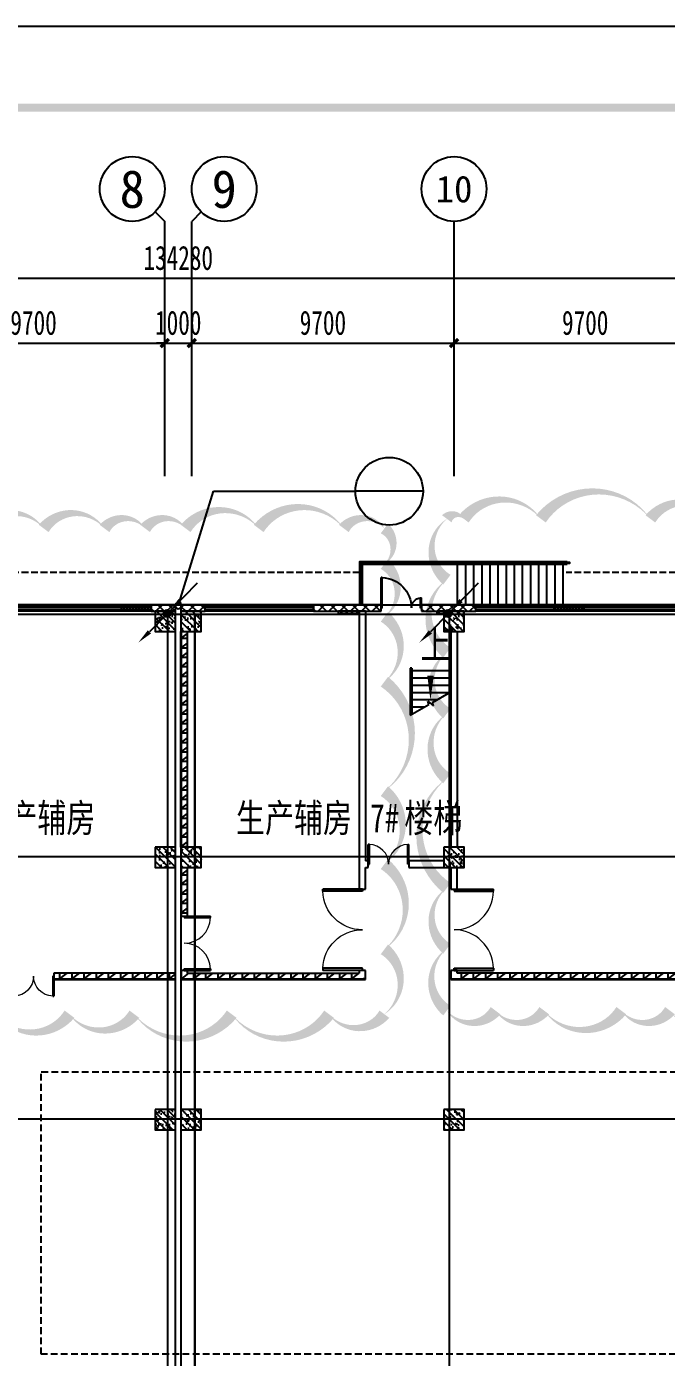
# Model space of a CAD drawing. Header units: millimetres. Extents: x -633009578 to 5705885, y -633235091 to 2571734.
# Drawn here: x 3848314 to 3871972, y 2168239 to 2217460 of the extents above; entities that cross this region are included whole.
import ezdxf
from ezdxf.enums import TextEntityAlignment as Align

# ---------------------------------------------------------------- set-up
doc = ezdxf.new("R2010")
doc.units = ezdxf.units.MM
doc.header["$LTSCALE"] = 1000
doc.header["$MEASUREMENT"] = 0
doc.linetypes.add('DASH', pattern=[0.35, 0.25, -0.1])
doc.linetypes.add('HIDDEN', pattern=[0.375, 0.25, -0.125])
doc.layers.get('0').update_dxf_attribs({"color": 9})
for name, color, linetype in [('3T_WOOD', 21, 'Continuous'), ('A-ABOV(投影线)', 154, 'HIDDEN'), ('A-COLUM(柱)', 255, 'Continuous'), ('A-DI-I(索引)', 21, 'Continuous'), ('A-DOOR(门）', 4, 'Continuous'), ('A-F-AREA(计算)', 5, 'Continuous'), ('A-FLOR(看线)', 8, 'Continuous'), ('A-HATH(填充)', 8, 'Continuous'), ('A-LM-RAIL(栏杆)', 167, 'Continuous'), ('A-ST-O(室外)', 54, 'Continuous'), ('A-STAR(楼梯)', 51, 'Continuous'), ('A-TEXT(房间)', 243, 'Continuous'), ('A-WALL(墙)', 255, 'Continuous'), ('A-WINDOW（窗）', 4, 'Continuous'), ('AXIS_TEXT', 7, 'Continuous'), ('C-AXIS(轴号)', 3, 'Continuous'), ('DIM_MODI', 6, 'Continuous'), ('DIM_SYMB', 3, 'Continuous'), ('PUB_TEXT', 7, 'Continuous'), ('WALL', 9, 'Continuous'), ('电-弱电平面-箭头', 3, 'Continuous'), ('电-接地防雷-接地线', 132, 'Continuous'), ('设备-箱柜', 3, 'Continuous'), ('院图签、封面151013$0$PUB_TITLE', 153, 'Continuous'), ('院图签、封面151013$0$图签文字', 4, 'Continuous')]:
    doc.layers.add(name, color=color, linetype=linetype)
doc.styles.add('_TCH', font='simhei.ttf', dxfattribs={"width": 0.75, "bigfont": 'hztxt.shx'})
doc.styles.add('_TCH_AXIS', font='simhei.ttf', dxfattribs={"bigfont": 'GBCBIG'})
doc.styles.add('_TCH_DIM', font='simhei.ttf', dxfattribs={"width": 0.8, "bigfont": 'hztxt.shx'})
doc.styles.add('_TCH_DIM_T3', font='simhei.ttf', dxfattribs={"width": 0.707, "bigfont": 'GBCBIG'})
doc.styles.add('COMPLEX', font='simhei.ttf')
doc.styles.add('IDQSTYLE', font='simhei.ttf', dxfattribs={"width": 0.707, "bigfont": 'hztxt.shx'})
doc.styles.get("Standard").update_dxf_attribs({"font": 'simhei.ttf', "bigfont": 'hztxt.shx'})
doc.styles.add('院图签、封面151013$0$-宋体', font='simhei.ttf', dxfattribs={"width": 0.8})
doc.linetypes.add('GDLine', pattern='A,1,-3,5.8,["|",Standard,S=4,R=-45,X=-1.407,Y=-0.7],-0.1,["|",Standard,S=4,R=-45,X=-1.407,Y=-0.7],-0.1,["|",Standard,S=4,R=-45,X=-1.407,Y=-0.7],-0.1,["|",Standard,S=4,R=-45,X=-1.407,Y=-0.7],-0.1,5.8,-3,1', length=20)
doc.dimstyles.new('_TCH_ARCH&&300', dxfattribs={"dimtxt": 892.5, "dimasz": 300, "dimexe": 750, "dimexo": 900, "dimgap": 300, "dimtad": 1, "dimdec": 0, "dimzin": 0, "dimdsep": 46, "dimtxsty": '_TCH_DIM_T3', "dimblk": 'ARCHTICK', "dimcen": 0.09, "dimclrt": 7, "dimazin": 2, "dimtfac": 1, "dimtdec": 0, "dimtix": 1, "dimtmove": 2, "dimatfit": 3, "dimfxl": 1, "dimtolj": 1, "dimtzin": 0, "dimarcsym": 0})
pattern_1 = [(45, (0, 0), (-56.1266007566822, 56.12660075668221), [])]
pattern_2 = [(0, (-1310557.920547368, -13.22285339003429), (0, 350), []), (37.875, (-1310157.920547368, -13.22285339003429), (-169.61527734408, 218.0766567528281), []), (90, (-1310157.920547368, -13.22285339003429), (-450, 2.755455298081545e-14), [])]
pattern_3 = [(45, (-1310457.920547368, -13.22285339003429), (-100.0001016555733, 100.0001016555733), []), (135, (-1310457.920547368, -13.22285339003429), (-100.0001016555733, -100.0001016555733), [])]
pattern_4 = [(45, (-1310357.920547368, -13.22285339003429), (-200.0002033111466, 200.0002033111467), []), (135, (-1310357.920547368, -13.22285339003429), (-200.0002033111467, -200.0002033111466), [])]

# ---------------------------------------------------------------- blocks, each defined once
blk = doc.blocks.new('$DorLib2D$00000002')
for p, q in [((-0.5, -5.684341886080802e-17), (-0.5000000000000007, 0.4875)), ((-0.4750000000000007, 0.4875), (-0.5000000000000007, 0.4875)), ((-0.475, -2.842170943040401e-17), (-0.4750000000000007, 0.4875)), ((0.475, -2.842170943040401e-17), (0.4750000000000007, 0.4875)), ((0.4750000000000007, 0.4875), (0.5000000000000007, 0.4875)), ((0.5, -5.684341886080802e-17), (0.5000000000000007, 0.4875)), ((-0.5, -5.684341886080802e-17), (-0.475, -2.842170943040401e-17)), ((0.5, -5.684341886080802e-17), (0.475, -2.842170943040401e-17))]:
    blk.add_line(p, q)
at = {"lineweight": 13}
for centre, start, end in [((-0.4875, -4.263256414560601e-17), 0, 88.53071641864632), ((0.4875, -4.263256414560601e-17), 91.4692835813537, 180)]:
    blk.add_arc(centre, 0.4875, start, end, dxfattribs=at)
blk = doc.blocks.new('_ArchTick')
at = {"color": 0, "linetype": 'ByBlock', "const_width": 0.4}
blk.add_lwpolyline([(-0.5, -0.5), (0.5, 0.5)], dxfattribs=at)
blk = doc.blocks.new('*D559')
at = {"layer": 'C-AXIS(轴号)', "color": 0, "lineweight": -2, "transparency": 16777216}
for p, q in [((1121700.598288333, 1523757.113137866), (1121700.598288333, 1530926.585425716)), ((1255980.598288333, 1523757.113137866), (1255980.598288333, 1530926.585425716)), ((1121700.598288333, 1530176.585425716), (1255980.598288333, 1530176.585425716))]:
    blk.add_line(p, q, dxfattribs=at)
at = {"layer": 'Defpoints', "color": 0, "transparency": 16777216}
for p in [(1255980.598288333, 1530176.585425716), (1121700.598288333, 1522857.113137866), (1255980.598288333, 1522857.113137866)]:
    blk.add_point(p, dxfattribs=at)
at = {"layer": 'C-AXIS(轴号)', "color": 0, "linetype": 'ByBlock', "lineweight": -2, "transparency": 16777216, "xscale": 300, "yscale": 300, "zscale": 300, "rotation": 180}
blk.add_blockref('_ArchTick', (1121700.598288333, 1530176.585425716), dxfattribs=at)
at = {"layer": 'C-AXIS(轴号)', "color": 0, "linetype": 'ByBlock', "lineweight": -2, "transparency": 16777216, "xscale": 300, "yscale": 300, "zscale": 300}
blk.add_blockref('_ArchTick', (1255980.598288333, 1530176.585425716), dxfattribs=at)
at = {"layer": 'C-AXIS(轴号)', "color": 7, "transparency": 16777216, "insert": (1188840.598288333, 1530922.835425716), "char_height": 892.5, "attachment_point": 5, "style": '_TCH_DIM_T3'}
blk.add_mtext('\\A1;134280', dxfattribs=at)
blk = doc.blocks.new('*D611')
at = {"layer": 'C-AXIS(轴号)', "color": 0, "lineweight": -2, "transparency": 16777216}
for p, q in [((1178640.598288357, 1523757.113137866), (1178640.598288357, 1528526.585425716)), ((1188340.598288357, 1523757.113137866), (1188340.598288357, 1528526.585425716)), ((1178640.598288357, 1527776.585425716), (1188340.598288357, 1527776.585425716))]:
    blk.add_line(p, q, dxfattribs=at)
at = {"layer": 'Defpoints', "color": 0, "transparency": 16777216}
for p in [(1188340.598288357, 1527776.585425716), (1178640.598288357, 1522857.113137866), (1188340.598288357, 1522857.113137866)]:
    blk.add_point(p, dxfattribs=at)
at = {"layer": 'C-AXIS(轴号)', "color": 0, "linetype": 'ByBlock', "lineweight": -2, "transparency": 16777216, "xscale": 300, "yscale": 300, "zscale": 300, "rotation": 180}
blk.add_blockref('_ArchTick', (1178640.598288357, 1527776.585425716), dxfattribs=at)
at = {"layer": 'C-AXIS(轴号)', "color": 0, "linetype": 'ByBlock', "lineweight": -2, "transparency": 16777216, "xscale": 300, "yscale": 300, "zscale": 300}
blk.add_blockref('_ArchTick', (1188340.598288357, 1527776.585425716), dxfattribs=at)
at = {"layer": 'C-AXIS(轴号)', "color": 7, "transparency": 16777216, "insert": (1183490.598288357, 1528522.835425716), "char_height": 892.5, "attachment_point": 5, "style": '_TCH_DIM_T3'}
blk.add_mtext('\\A1;9700', dxfattribs=at)
blk = doc.blocks.new('*D612')
at = {"layer": 'C-AXIS(轴号)', "color": 0, "lineweight": -2, "transparency": 16777216}
for p, q in [((1188340.598288357, 1523757.113137866), (1188340.598288357, 1528526.585425716)), ((1189340.598288357, 1523757.113137866), (1189340.598288357, 1528526.585425716)), ((1188340.598288357, 1527776.585425716), (1188040.598288357, 1527776.585425716)), ((1188340.598288357, 1527776.585425716), (1189340.598288357, 1527776.585425716)), ((1189340.598288357, 1527776.585425716), (1189640.598288357, 1527776.585425716))]:
    blk.add_line(p, q, dxfattribs=at)
at = {"layer": 'Defpoints', "color": 0, "transparency": 16777216}
for p in [(1189340.598288357, 1527776.585425716), (1188340.598288357, 1522857.113137866), (1189340.598288357, 1522857.113137866)]:
    blk.add_point(p, dxfattribs=at)
at = {"layer": 'C-AXIS(轴号)', "color": 0, "linetype": 'ByBlock', "lineweight": -2, "transparency": 16777216, "xscale": 300, "yscale": 300, "zscale": 300}
blk.add_blockref('_ArchTick', (1188340.598288357, 1527776.585425716), dxfattribs=at)
at = {"layer": 'C-AXIS(轴号)', "color": 0, "linetype": 'ByBlock', "lineweight": -2, "transparency": 16777216, "xscale": 300, "yscale": 300, "zscale": 300, "rotation": 180}
blk.add_blockref('_ArchTick', (1189340.598288357, 1527776.585425716), dxfattribs=at)
at = {"layer": 'C-AXIS(轴号)', "color": 7, "transparency": 16777216, "insert": (1188840.598288357, 1528522.835425716), "char_height": 892.5, "attachment_point": 5, "style": '_TCH_DIM_T3'}
blk.add_mtext('\\A1;1000', dxfattribs=at)
blk = doc.blocks.new('*D613')
at = {"layer": 'C-AXIS(轴号)', "color": 0, "lineweight": -2, "transparency": 16777216}
for p, q in [((1189340.598288357, 1523757.113137866), (1189340.598288357, 1528526.585425716)), ((1199040.598288357, 1523757.113137866), (1199040.598288357, 1528526.585425716)), ((1189340.598288357, 1527776.585425716), (1199040.598288357, 1527776.585425716))]:
    blk.add_line(p, q, dxfattribs=at)
at = {"layer": 'Defpoints', "color": 0, "transparency": 16777216}
for p in [(1199040.598288357, 1527776.585425716), (1189340.598288357, 1522857.113137866), (1199040.598288357, 1522857.113137866)]:
    blk.add_point(p, dxfattribs=at)
at = {"layer": 'C-AXIS(轴号)', "color": 0, "linetype": 'ByBlock', "lineweight": -2, "transparency": 16777216, "xscale": 300, "yscale": 300, "zscale": 300, "rotation": 180}
blk.add_blockref('_ArchTick', (1189340.598288357, 1527776.585425716), dxfattribs=at)
at = {"layer": 'C-AXIS(轴号)', "color": 0, "linetype": 'ByBlock', "lineweight": -2, "transparency": 16777216, "xscale": 300, "yscale": 300, "zscale": 300}
blk.add_blockref('_ArchTick', (1199040.598288357, 1527776.585425716), dxfattribs=at)
at = {"layer": 'C-AXIS(轴号)', "color": 7, "transparency": 16777216, "insert": (1194190.598288357, 1528522.835425716), "char_height": 892.5, "attachment_point": 5, "style": '_TCH_DIM_T3'}
blk.add_mtext('\\A1;9700', dxfattribs=at)
blk = doc.blocks.new('*D614')
at = {"layer": 'C-AXIS(轴号)', "color": 0, "lineweight": -2, "transparency": 16777216}
for p, q in [((1199040.598288357, 1523757.113137866), (1199040.598288357, 1528526.585425716)), ((1208740.598288357, 1523757.113137866), (1208740.598288357, 1528526.585425716)), ((1199040.598288357, 1527776.585425716), (1208740.598288357, 1527776.585425716))]:
    blk.add_line(p, q, dxfattribs=at)
at = {"layer": 'Defpoints', "color": 0, "transparency": 16777216}
for p in [(1208740.598288357, 1527776.585425716), (1199040.598288357, 1522857.113137866), (1208740.598288357, 1522857.113137866)]:
    blk.add_point(p, dxfattribs=at)
at = {"layer": 'C-AXIS(轴号)', "color": 0, "linetype": 'ByBlock', "lineweight": -2, "transparency": 16777216, "xscale": 300, "yscale": 300, "zscale": 300, "rotation": 180}
blk.add_blockref('_ArchTick', (1199040.598288357, 1527776.585425716), dxfattribs=at)
at = {"layer": 'C-AXIS(轴号)', "color": 0, "linetype": 'ByBlock', "lineweight": -2, "transparency": 16777216, "xscale": 300, "yscale": 300, "zscale": 300}
blk.add_blockref('_ArchTick', (1208740.598288357, 1527776.585425716), dxfattribs=at)
at = {"layer": 'C-AXIS(轴号)', "color": 7, "transparency": 16777216, "insert": (1203890.598288357, 1528522.835425716), "char_height": 892.5, "attachment_point": 5, "style": '_TCH_DIM_T3'}
blk.add_mtext('\\A1;9700', dxfattribs=at)
blk = doc.blocks.new('_AXISO')
blk.add_circle((0, 0), 0.5)
at = {"layer": 'AXIS_TEXT', "style": 'COMPLEX', "width": 1.041666666666667}
blk.add_attdef('A', text='', height=0.56, dxfattribs=at).set_placement((-0.25, -0.28), (0.25, -0.28), align=Align.FIT)
blk = doc.blocks.new('$TCHSYS$WIN2D')
for p, q in [((-0.5, 0.5), (0.5, 0.5)), ((-0.5, 0.5), (-0.4999999999999999, -0.5)), ((0.5, 0.5), (0.4999999999999998, -0.5)), ((0.5, 0.1666666666666666), (-0.5, 0.1666666666666666)), ((0.5, -0.1666666666666667), (-0.5, -0.1666666666666667)), ((-0.4999999999999999, -0.5), (0.5, -0.5))]:
    blk.add_line(p, q)
blk = doc.blocks.new('$DorLib2D$00000225')
at = {"color": 0}
for p, q in [((0.4750000000000032, -0.001447885298549778), (0.4750000000000032, 0.7521225008925327)), ((0.4750000000000032, 0.7521225008925327), (0.5000000000000036, 0.7521225008925363)), ((0.5000000000000036, -0.001447885298549778), (0.5000000000000036, 0.7521225008925363)), ((-0.4999999999999982, -3.552713678800501e-15), (-0.5, 0.252035990386009)), ((-0.4750000000000014, 0.252035990386009), (-0.5, 0.252035990386009)), ((-0.4749999999999996, -3.552713678800501e-15), (-0.4750000000000014, 0.252035990386009)), ((-0.4749999999999996, -3.552713678800501e-15), (-0.4999999999999947, -3.552713678800501e-15)), ((0.4750000000000032, -0.001447885298549778), (0.4999999999999929, -0.001447885298549778))]:
    blk.add_line(p, q, dxfattribs=at)
for centre, radius, start, end in [((0.5046168020419071, -0.001920809357812914), 0.7546247204382253, 92.24926861260724, 179.7237749158362), ((-0.5007908120542499, 0.002572563917482285), 0.2507930763238999, 359.7898704778746, 84.09743784757413)]:
    blk.add_arc(centre, radius, start, end, dxfattribs=at)
blk = doc.blocks.new('_FZH')
h = blk.add_hatch()
h.set_pattern_fill('钢筋混凝土', color=256, scale=0.1, style=0)
h.set_pattern_definition([(45, (0, 0), (-0.1767766952966369, 0.1767766952966369), []), (50, (0, 0), (0.7172601826007535, -0.06275213498259512), [0.07500000000000001, -0.8250000000000001]), (355, (0, 0), (-0.138751333613, 0.7521921337000119), [0.06, -0.66]), (100.4514, (0.05977168000000001, -0.00522934), (0.5785093817140216, 0.6894395420609536), [0.06374019, -0.701142112]), (46.1842, (0, 0.2), (1.067241048625645, -0.1655190143290181), [0.1125, -1.2375]), (96.6356, (0.088936745, 0.186206693), (0.9346627055487033, 0.9741178709004418), [0.095610288, -1.051713]), (351.1842, (0, 0.2), (0.9346619451336272, 0.9741186009253247), [0.09000000000000001, -0.9900000000000001]), (21, (0.1, 0.15), (0.5969070521184617, -0.4026188906653388), [0.07500000000000001, -0.8250000000000001]), (326, (0.1, 0.15), (0.2433153319215824, 0.7251500450468529), [0.06, -0.66]), (71.4514, (0.149742233, 0.116448394), (0.84022262858149, 0.3225304967099524), [0.06374019, -0.701142112]), (37.50000000000001, (0, 0), (0.01215985531729062, 0.3328938538313115), [0, -0.652, 0, -0.67, 0, -0.6625000000000001]), (7.499999999999999, (0, 0), (0.2630695374421486, 0.3944117118823603), [0, -0.382, 0, -0.637, 0, -0.2525]), (-32.5, (-0.223, 0), (0.533822436172409, -0.02255487173437976), [0, -0.25, 0, -0.78, 0, -1.035]), (-42.5, (-0.323, 0), (0.5831861693423862, 0.1001049823323177), [0, -0.325, 0, -0.518, 0, -0.735])])
h.paths.add_polyline_path([(-0.5, -0.5), (0.5, -0.5), (0.5, 0.5), (-0.5, 0.5)])
blk.add_lwpolyline([(-0.5, -0.5), (0.5, -0.5), (0.5, 0.5), (-0.5, 0.5)], close=True)
blk = doc.blocks.new('*X25')
at = {"color": 0, "linetype": 'Continuous'}
for p, q in [((192.590110055903, 446.7242872143482), (193.9264208598343, 448.0605980182795)), ((192.6512440212146, 447.2096852483717), (193.4410228258108, 447.9994640529679)), ((192.666080612941, 446.3759937026742), (194.2747143715083, 447.9846274612416)), ((192.8122309321682, 446.0978799531896), (194.552828120993, 447.8384771420143)), ((193.0126674313866, 445.874052383696), (194.7766556904866, 447.6380406427959)), ((193.2651240367983, 445.7022449203958), (194.9484631537868, 447.3855840373842)), ((193.5780466605768, 445.5909034754624), (195.0598045987202, 447.0726614136058)), ((193.9838870800477, 445.5724798262212), (195.0782282479613, 446.6668209941349))]:
    blk.add_line(p, q, dxfattribs=at)
blk = doc.blocks.new('HC001444')
at = {"color": 0, "linetype": 'Continuous'}
for p, q in [((5.312014027897709, 5.362594416008807), (0.4698776614111466, 0.4121164681388052)), ((1.307398633798584e-12, -0.05776119327106244), (-3.105492900473507, -3.232738715067399))]:
    blk.add_line(p, q, dxfattribs=at)
for points in [[(2.301209466909763, 2.284423861441751, 0.8, 0, 0), (0.4698776614111466, 0.4121164681388052, 0, 0, 0)], [(-3.105492900473507, -3.232738715067399, 0.8, 0, 0), (-5.057392361377197, -5.119309791711203, 0, 0, 0)]]:
    blk.add_lwpolyline(points, format="xyseb", dxfattribs=at)
blk.add_circle((0, 0), 0.625, dxfattribs=at)
at = {"color": 0, "linetype": 'Continuous', "xscale": 0.5, "yscale": 0.5, "zscale": 0.5}
blk.add_blockref('*X25', (-96.91845018383214, -223.4069038532592), dxfattribs=at)
at = {"color": 0, "style": 'IDQSTYLE', "width": 0.7}
blk.add_attdef('PSFHATT', (7.312014027897709, -5.119309791711203), '', height=2.5, dxfattribs=at)
blk = doc.blocks.new('建筑图框_A1')
at = {"layer": '院图签、封面151013$0$PUB_TITLE'}
blk.add_lwpolyline([(0, 0), (84100, 0), (84100, 59400), (0, 59400)], close=True, dxfattribs=at)
at = {"layer": '院图签、封面151013$0$PUB_TITLE', "const_width": 100}
blk.add_lwpolyline([(2500, 1000), (83100, 1000), (83100, 58400), (2500, 58400)], close=True, dxfattribs=at)
at = {"layer": '院图签、封面151013$0$图签文字', "color": 6, "style": '院图签、封面151013$0$-宋体'}
for tag, height, width, p in [('工程主持人', 400, 0.7999999999883585, (79990.91196859907, 29505.93707200652)), ('审定', 400, 0.7999999999883585, (79990.91196859907, 28705.93707200605)), ('审核', 400, 0.7999999999883585, (79990.91196859907, 27905.93707200559)), ('专业负责人', 400, 0.7999999999883585, (79990.91196859907, 27105.93707200512)), ('校对', 400, 0.7999999999883585, (79990.91196859907, 26305.93707200466)), ('设计', 400, 0.7999999999883585, (79990.91196859907, 25505.93707200419)), ('方案设计人', 400, 0.7999999999883585, (79990.91196859907, 24706.79438478127)), ('工程编号', 300, 0.7000000000116415, (81000.00416498398, 8700.424278954277)), ('版次', 300, 0.7000000000116415, (78738.08139540046, 3005.726258059498)), ('日期', 300, 0.7000000000116415, (82038.0813954557, 3000.226258123759)), ('图号', 200, 0.7000000000116415, (82538.08139542397, 2400.075247410685)), ('比例', 300, 0.7000000000116415, (78738.08139537089, 2200.188802679535)), ('图号_X施', 300, 0.7000000000116415, (81538.08139540977, 2200.188802651362)), ('图号_总数', 200, 0.7000000000116415, (82538.08139541186, 2000.075247410219))]:
    blk.add_attdef(tag, text='', height=height, dxfattribs=dict(at, width=width)).set_placement(p, align=Align.MIDDLE_CENTER)
at = {"layer": '院图签、封面151013$0$图签文字', "color": 6, "style": '院图签、封面151013$0$-宋体', "width": 0.7}
for tag, p in [('建设单位_001', (80935.88661794258, 7446.21079580821)), ('工程名称_001', (80933.52706738078, 6045.368099178996)), ('图名_001', (79742.88288308708, 4059.656552180292))]:
    blk.add_attdef(tag, p, '', height=300, dxfattribs=at)
blk = doc.blocks.new('9-29-1')
h = blk.add_hatch()
h.set_pattern_fill('ANSI31', color=256, scale=50)
h.set_pattern_definition(pattern_1)
h.paths.add_polyline_path([(1186740.598288776, 1518097.113137865), (1187840.598288776, 1518097.113137865), (1187840.598288776, 1517857.113137865), (1186740.598288776, 1517857.113137865)])
h = blk.add_hatch()
h.set_pattern_fill('ANSI31', color=256, scale=50)
h.set_pattern_definition(pattern_1)
h.paths.add_polyline_path([(1202740.545886949, 1518097.113137864), (1203840.545886949, 1518097.113137864), (1203840.545886949, 1517857.113137864), (1202740.545886949, 1517857.113137864)])
at = {"layer": 'A-HATH(填充)'}
h = blk.add_hatch(dxfattribs=at)
h.set_pattern_fill('多孔材料', color=256, scale=100, style=0)
h.set_pattern_definition(pattern_4)
h.paths.add_polyline_path([(1188740.598288359, 1518097.113137866), (1187840.598289098, 1518097.113137871), (1187840.598289098, 1517857.113137866), (1188740.598288359, 1517857.113137866)])
h = blk.add_hatch(dxfattribs=at)
h.set_pattern_fill('多孔材料', color=256, scale=100, style=0)
h.set_pattern_definition(pattern_4)
h.paths.add_polyline_path([(1188940.598288341, 1517857.113137866), (1189840.598288081, 1517857.11313787), (1189840.598288081, 1518097.113137871), (1188940.598288341, 1518097.113137866)])
h = blk.add_hatch(dxfattribs=at)
h.set_pattern_fill('多孔材料', color=256, scale=100, style=0)
h.set_pattern_definition(pattern_4)
h.paths.add_polyline_path([(1193840.598288081, 1517857.11313787), (1196340.598288589, 1517857.11313787), (1196340.598288589, 1518097.113137871), (1193840.598288081, 1518097.113137871)])
h = blk.add_hatch(dxfattribs=at)
h.set_pattern_fill('多孔材料', color=256, scale=100, style=0)
h.set_pattern_definition(pattern_4)
h.paths.add_polyline_path([(1197840.598288589, 1517857.11313787), (1199840.598288081, 1517857.11313787), (1199840.598288081, 1518097.113137871), (1197840.59828859, 1518097.113137871)])
h = blk.add_hatch(dxfattribs=at)
h.set_pattern_fill('多孔材料', color=256, scale=50, style=0)
h.set_pattern_definition(pattern_3)
h.paths.add_polyline_path([(1195530.59828834, 1517857.113138616), (1194770.598288258, 1517857.113138616), (1194770.598288258, 1517757.113138616), (1195530.59828834, 1517757.113138616)])
h = blk.add_hatch(dxfattribs=at)
h.set_pattern_fill('多孔材料', color=256, scale=50, style=0)
h.set_pattern_definition(pattern_3)
h.paths.add_polyline_path([(1198665.598288359, 1517857.113137866), (1198415.598288331, 1517857.113137866), (1198415.598288331, 1517757.113137866), (1198665.598288359, 1517757.113137866)])
h = blk.add_hatch(dxfattribs=at)
h.set_pattern_fill('空心砖', color=256, scale=100, style=0)
h.set_pattern_definition(pattern_2)
h.paths.add_polyline_path([(1188940.598288359, 1509132.113137866), (1189180.598288271, 1509132.113137866), (1189180.598288271, 1517107.113137586), (1188940.598288271, 1517107.113137586)])
h = blk.add_hatch(dxfattribs=at)
h.set_pattern_fill('空心砖', color=256, scale=100, style=0)
h.set_pattern_definition(pattern_2)
h.paths.add_polyline_path([(1189180.598288267, 1508382.113137866), (1188940.598288272, 1508382.113137866), (1188940.598288275, 1506577.113137516), (1189180.598288248, 1506577.113137516)])
h = blk.add_hatch(dxfattribs=at)
h.set_pattern_fill('空心砖', color=256, scale=100, style=0)
h.set_pattern_definition(pattern_2)
h.paths.add_polyline_path([(1188740.598288355, 1504477.113137866), (1184240.598288589, 1504477.113137871), (1184240.598288589, 1504237.113137874), (1188740.598288355, 1504237.113137866)])
h = blk.add_hatch(dxfattribs=at)
h.set_pattern_fill('空心砖', color=256, scale=100, style=0)
h.set_pattern_definition(pattern_2)
h.paths.add_polyline_path([(1189180.598288192, 1504477.113137834), (1189180.598288211, 1504577.113137516), (1188940.59828829, 1504577.113137516), (1188940.598288303, 1504237.11313784)])
h = blk.add_hatch(dxfattribs=at)
h.set_pattern_fill('空心砖', color=256, scale=100, style=0)
h.set_pattern_definition(pattern_2)
h.paths.add_polyline_path([(1189180.598288192, 1504477.113137834), (1188940.598288303, 1504237.11313784), (1195770.59828841, 1504237.11313784), (1195530.598288414, 1504477.113137834)])
h = blk.add_hatch(dxfattribs=at)
h.set_pattern_fill('空心砖', color=256, scale=100, style=0)
h.set_pattern_definition(pattern_2)
h.paths.add_polyline_path([(1198920.598288392, 1504237.11313787), (1212590.598288081, 1504237.113137874), (1212590.598288081, 1504477.11313787), (1199160.598288281, 1504477.11313787)])
for points in [[(1186740.598288776, 1518097.113137865), (1187840.598288776, 1518097.113137865), (1187840.598288776, 1517857.113137865), (1186740.598288776, 1517857.113137865)], [(1202740.545886949, 1518097.113137864), (1203840.545886949, 1518097.113137864), (1203840.545886949, 1517857.113137864), (1202740.545886949, 1517857.113137864)]]:
    blk.add_lwpolyline(points, close=True)
at = {"layer": 'A-ABOV(投影线)'}
blk.add_lwpolyline([(1183777.272027053, 1500826.040843806), (1219250.952382447, 1500826.040843806), (1219250.952382447, 1490375.445028108), (1183777.272027053, 1490375.445028108)], close=True, dxfattribs=at)
at = {"layer": 'A-DI-I(索引)'}
for p, q in [((1188873.31817069, 1518170.554209645), (1190139.880394966, 1522296.615536264)), ((1190139.880394966, 1522296.615536264), (1195392.916573589, 1522296.615536264)), ((1197892.916573589, 1522296.615536264), (1195392.916573589, 1522296.615536264))]:
    blk.add_line(p, q, dxfattribs=at)
blk.add_lwpolyline([(1188952.098288358, 1518063.96312512, 1), (1188729.098288358, 1518063.96312512, 1)], format="xyb", close=True, dxfattribs=at)
for centre, radius in [((1196642.916573589, 1522296.615536264), 1250), ((1188873.31817069, 1518170.554209645), 0)]:
    blk.add_circle(centre, radius, dxfattribs=at)
at = {"layer": 'A-DOOR(门）'}
blk.add_line((1196340.598288359, 1518097.113137866), (1197840.598288359, 1518097.113137866), dxfattribs=at)
at = {"layer": 'A-F-AREA(计算)'}
blk.add_lwpolyline([(1121700.598288358, 1518097.113137865), (1255980.598288358, 1518097.113137865), (1255980.598288358, 1382017.113137865), (1121700.598288358, 1382017.113137865)], close=True, dxfattribs=at)
at = {"layer": 'A-FLOR(看线)'}
for points in [[(1188740.598288341, 1450157.113137866), (1188740.598288359, 1517107.113137866)], [(1188940.598288343, 1517107.113137866), (1188940.598288343, 1450157.113137866)]]:
    blk.add_lwpolyline(points, dxfattribs=at)
at = {"layer": 'A-LM-RAIL(栏杆)'}
blk.add_lwpolyline([(1195615.598423701, 1518097.113126321), (1195615.59795103, 1519632.113104917), (1203325.658004598, 1519632.113104871), (1203325.658004598, 1519662.113104871), (1195585.597941148, 1519662.113104918), (1195585.598423701, 1518097.11311644)], dxfattribs=at)
at = {"layer": 'A-ST-O(室外)', "linetype": 'DASH'}
for points in [[(1195550.59805314, 1519297.113111295), (1121940.598288341, 1519297.113137868)], [(1231040.59779431, 1519297.113098509), (1203185.717226562, 1519297.113108536)]]:
    blk.add_lwpolyline(points, dxfattribs=at)
at = {"layer": 'A-STAR(楼梯)'}
for p, q in [((1197420.598288413, 1515750.346836138), (1197420.598288386, 1514009.10043423)), ((1197480.598288413, 1515750.346836138), (1197420.598288413, 1515750.346836138)), ((1197420.598288413, 1515657.113136138), (1197420.598288352, 1514009.100433904)), ((1197480.598288413, 1515750.346836138), (1197480.59828843, 1514043.741450407)), ((1198920.598288413, 1515657.113136138), (1197480.598288406, 1515657.113136193)), ((1198920.598288413, 1515657.113136138), (1198920.598288472, 1514875.125838532)), ((1198920.598288413, 1515387.113136138), (1197480.598288408, 1515387.113136193)), ((1198920.598288413, 1515117.113136138), (1197480.598288411, 1515117.113136193)), ((1198872.078864943, 1514847.113136297), (1197480.598288414, 1514847.113136193)), ((1198404.42514635, 1514577.113135984), (1197480.598288416, 1514577.113136193)), ((1198248.399815521, 1514487.031868764), (1198920.598288413, 1514875.12583803)), ((1197420.598288413, 1514009.100434245), (1198110.079443788, 1514407.17256491)), ((1197936.771430068, 1514307.113136227), (1197480.598288419, 1514307.113136193)), ((1198110.079443788, 1514407.17256491), (1198075.138872953, 1514537.572551598)), ((1198075.138872953, 1514537.572551598), (1198281.183814391, 1514364.68031723)), ((1198281.183814391, 1514364.68031723), (1198248.399815521, 1514487.031868764))]:
    blk.add_line(p, q, dxfattribs=at)
for points in [[(1195550.598423701, 1518097.113104911), (1195550.59792962, 1519697.113104918), (1203225.658004599, 1519697.113104871)], [(1195650.598423701, 1518097.11313785), (1195650.597962558, 1519597.113104917), (1203225.658004598, 1519597.113104871)], [(1199165.598288355, 1518097.113104911), (1199165.598782437, 1519697.113104911)], [(1199465.598782455, 1519697.113104897), (1199465.598782442, 1518097.11310494)], [(1199765.598782455, 1519697.113104895), (1199765.598782442, 1518097.113104937)], [(1200065.598782455, 1519697.113104892), (1200065.598782442, 1518097.113104934)], [(1200365.598782455, 1519697.11310489), (1200365.598782442, 1518097.113104932)], [(1200665.598782455, 1519697.113104887), (1200665.598782442, 1518097.11310493)], [(1200965.598782455, 1519697.113104885), (1200965.598782442, 1518097.113104928)], [(1201265.598782455, 1519697.113104883), (1201265.598782442, 1518097.113104925)], [(1201565.598782455, 1519697.11310488), (1201565.598782442, 1518097.113104923)], [(1201865.598782455, 1519697.113104878), (1201865.598782442, 1518097.113104921)], [(1202165.598782455, 1519697.113104876), (1202165.598782442, 1518097.113104919)], [(1202465.598782455, 1519697.113104876), (1202465.598782442, 1518097.113104919)], [(1202765.598782455, 1519697.113104873), (1202765.598782442, 1518097.113104916)], [(1203065.598782455, 1519697.113104871), (1203065.598782442, 1518097.113104914)], [(1203225.658004599, 1519697.11310487), (1203225.658004598, 1519597.113104871)]]:
    blk.add_lwpolyline(points, dxfattribs=at)
at = {"layer": 'A-WALL(墙)'}
for p, q in [((1195530.59828834, 1517857.113138616), (1194770.598288258, 1517857.113138616)), ((1194770.598288258, 1517757.113138616), (1194770.598288258, 1517857.113138616)), ((1195530.59828834, 1517757.113138616), (1194770.598288258, 1517757.113138616)), ((1195530.59828834, 1517757.113138616), (1195530.59828834, 1517857.113138616)), ((1195530.598288415, 1517857.113137866), (1195530.598288415, 1508502.113137922)), ((1195770.598288415, 1517857.113137866), (1195530.598288415, 1517857.113137866)), ((1195770.598288415, 1517857.113137866), (1195770.598288441, 1508622.113138041)), ((1198665.598288359, 1517857.113137866), (1198415.598288331, 1517857.113137866)), ((1198415.598288331, 1517757.113137866), (1198415.598288331, 1517857.113137866)), ((1198665.598288359, 1517757.113137866), (1198415.598288331, 1517757.113137866)), ((1188940.598288289, 1509132.113137495), (1188940.598288271, 1517107.113137586)), ((1189180.598288289, 1509132.113137495), (1189180.598288271, 1517107.113137586)), ((1198920.598288354, 1517107.113138146), (1198920.598288312, 1509132.113138146)), ((1199160.598288354, 1517107.113138146), (1199160.598288362, 1509132.113138146)), ((1188940.598288304, 1508382.113138146), (1188940.598288275, 1506577.113137516)), ((1189180.598288248, 1506577.113137516), (1189180.598288394, 1508382.113138146)), ((1195530.598288415, 1508502.113137922), (1195530.598288369, 1507577.113137516)), ((1195870.59828834, 1508622.113138146), (1195770.598288441, 1508622.113138041)), ((1195770.598288342, 1507577.113137516), (1195770.598288411, 1508382.113138038)), ((1195770.598288411, 1508382.113138038), (1195870.598288339, 1508382.113138088)), ((1195870.598288339, 1508382.113138088), (1195870.59828834, 1508622.113138146)), ((1198665.598287918, 1508622.113138134), (1197370.59828834, 1508622.113138085)), ((1197370.59828834, 1508622.113138085), (1197370.598288339, 1508382.113138081)), ((1197370.598288339, 1508382.113138081), (1198665.598287918, 1508382.11313819)), ((1198920.598288392, 1508382.113138024), (1198920.598288395, 1507577.113137516)), ((1199160.598288388, 1507577.113137516), (1199160.598288332, 1508382.113137495)), ((1195530.598288369, 1507577.113137516), (1195770.598288342, 1507577.113137516)), ((1198920.598288395, 1507577.113137516), (1199160.598288388, 1507577.113137516)), ((1188940.598288275, 1506577.113137516), (1189180.598288248, 1506577.113137516)), ((1188740.598288355, 1504477.113137866), (1184240.598288589, 1504477.113137871)), ((1184240.598288589, 1504477.113137871), (1184240.598288589, 1504237.113137874)), ((1184240.598288589, 1504237.113137874), (1188740.598288355, 1504237.113137866)), ((1188740.598288355, 1504237.113137866), (1188740.598288355, 1504477.113137866)), ((1189180.598288211, 1504577.113137516), (1188940.59828829, 1504577.113137516)), ((1188940.59828829, 1504577.113137516), (1188940.598288303, 1504237.11313784)), ((1188940.598288303, 1504237.11313784), (1195770.59828841, 1504237.11313784)), ((1189180.598288192, 1504477.113137834), (1189180.598288211, 1504577.113137516)), ((1189180.598288192, 1504477.113137834), (1195530.598288414, 1504477.113137834)), ((1195770.598288341, 1504577.113137516), (1195530.598288368, 1504577.113137516)), ((1195530.598288368, 1504577.113137516), (1195530.598288414, 1504477.113137834)), ((1195770.59828841, 1504237.11313784), (1195770.598288341, 1504577.113137516)), ((1199160.598288335, 1504577.113138024), (1198920.598288395, 1504577.113138024)), ((1198920.598288395, 1504577.113138024), (1198920.598288392, 1504237.11313787)), ((1198920.598288392, 1504237.11313787), (1212590.598288081, 1504237.113137874)), ((1199160.598288281, 1504477.11313787), (1199160.598288335, 1504577.113138024)), ((1212590.598288081, 1504477.11313787), (1199160.598288281, 1504477.11313787))]:
    blk.add_line(p, q, dxfattribs=at)
at = {"layer": 'A-WINDOW（窗）'}
blk.add_lwpolyline([(1187840.598288722, 1518097.113137863), (1187840.598288722, 1517857.113137863)], dxfattribs=at)
at = {"layer": 'C-AXIS(轴号)'}
for p, q in [((1187989.126425781, 1532628.057288293), (1188340.598288357, 1532276.585425716)), ((1188340.598288357, 1522857.113137866), (1188340.598288357, 1532276.585425716)), ((1189692.070150933, 1532628.057288293), (1189340.598288357, 1532276.585425716)), ((1189340.598288357, 1522857.113137866), (1189340.598288357, 1532276.585425716)), ((1199040.598288357, 1522857.113137866), (1199040.598288357, 1532276.585425716))]:
    blk.add_line(p, q, dxfattribs=at)
at = {"layer": 'DIM_MODI'}
for points in [[(1208701.420044975, 1521276.418882768, 0, 450, 0.5), (1206301.420044975, 1521276.418882768, 0, 450, 0.5), (1202251.420044975, 1521276.418882768, 0, 450, 0.5), (1199401.420044975, 1521276.418882768, 0, 450, 0.5), (1198775.620910905, 1521276.418882768, 0, 450, 0.5), (1198775.620910905, 1519026.418882768, 0, 450, 0.5), (1198775.620910905, 1516326.418882768, 0, 450, 0.5), (1198775.620910905, 1514076.418882768, 0, 450, 0.5), (1198775.620910905, 1511676.418882768, 0, 450, 0.5), (1198775.620910905, 1507626.418882768, 0, 450, 0.5), (1198775.620910905, 1505376.418882768, 0, 450, 0.5), (1198775.620910905, 1503085.779319126, 0, 450, 0.5), (1200575.620910905, 1503085.779319126, 0, 450, 0.5), (1202375.620910905, 1503085.779319126, 0, 450, 0.5), (1205225.620910905, 1503085.779319126, 0, 450, 0.5), (1207025.620910905, 1503085.779319126, 0, 450, 0.5), (1211075.620910905, 1503085.779319126, 0, 450, 0.5)], [(1182119.169688425, 1502955.070589236, 0, 450, 0.5), (1184819.169688425, 1502955.070589236, 0, 450, 0.5), (1187219.169688425, 1502955.070589236, 0, 450, 0.5), (1190819.169688425, 1502955.070589236, 0, 450, 0.5), (1194419.169688425, 1502955.070589236, 0, 450, 0.5), (1196465.156910568, 1502955.070589236, 0, 450, 0.5), (1196465.156910568, 1505355.070589236, 0, 450, 0.5), (1196465.156910568, 1508505.070589236, 0, 450, 0.5), (1196465.156910568, 1511205.070589236, 0, 450, 0.5), (1196465.156910568, 1515255.070589236, 0, 450, 0.5), (1196465.156910568, 1517655.070589236, 0, 450, 0.5), (1196465.156910568, 1519605.070589236, 0, 450, 0.5), (1196465.156910568, 1520921.590503409, 0, 450, 0.5), (1194965.156910568, 1520921.590503409, 0, 450, 0.5), (1191815.156910568, 1520921.590503409, 0, 450, 0.5), (1189115.156910568, 1520921.590503409, 0, 450, 0.5), (1187615.156910568, 1520921.590503409, 0, 450, 0.5), (1186115.156910568, 1520921.590503409, 0, 450, 0.5), (1183865.156910568, 1520921.590503409, 0, 450, 0.5), (1181615.156910568, 1520921.590503409, 0, 450, 0.5)]]:
    blk.add_lwpolyline(points, format="xyseb", dxfattribs=at)
at = {"layer": 'DIM_SYMB'}
blk.add_lwpolyline([(1198170.598288413, 1515792.113136138, 0, 0, 0), (1198170.598288413, 1514577.113136138, 0, 240.0000000000001, 0), (1198170.598288413, 1515477.113136138, 0, 0, 0)], format="xyseb", dxfattribs=at)
at = {"layer": 'WALL'}
for p, q in [((1188740.598288359, 1518097.113137866), (1187840.598289098, 1518097.113137871)), ((1187840.598289098, 1518097.113137871), (1187840.598289098, 1517857.113137866)), ((1188740.598288359, 1517857.113137866), (1188740.598288359, 1518097.113137866)), ((1189840.598288081, 1518097.113137871), (1188940.598288341, 1518097.113137866)), ((1188940.598288341, 1518097.113137866), (1188940.598288341, 1517857.113137866)), ((1189840.598288081, 1517857.11313787), (1189840.598288081, 1518097.113137871)), ((1196340.598288589, 1518097.113137871), (1193840.598288081, 1518097.113137871)), ((1193840.598288081, 1518097.113137871), (1193840.598288081, 1517857.11313787)), ((1196340.598288589, 1517857.11313787), (1196340.598288589, 1518097.113137871)), ((1199840.598288081, 1518097.113137871), (1197840.59828859, 1518097.113137871)), ((1197840.59828859, 1518097.113137871), (1197840.598288589, 1517857.11313787)), ((1199840.598288081, 1517857.11313787), (1199840.598288081, 1518097.113137871)), ((1187840.598289098, 1517857.113137866), (1188740.598288359, 1517857.113137866)), ((1188940.598288341, 1517857.113137866), (1189840.598288081, 1517857.11313787)), ((1193840.598288081, 1517857.11313787), (1196340.598288589, 1517857.11313787)), ((1197840.598288589, 1517857.11313787), (1199840.598288081, 1517857.11313787))]:
    blk.add_line(p, q, dxfattribs=at)
at = {"layer": 'A-COLUM(柱)', "xscale": 750, "yscale": 750, "zscale": 750, "rotation": 270}
for p in [(1188365.598288359, 1517482.113137866), (1189315.598288359, 1517482.113137866), (1199040.598288359, 1517482.113137866), (1188365.598288359, 1508757.113137866), (1189315.598288359, 1508757.113137866), (1199040.598288359, 1508757.113137866), (1188365.598288357, 1499057.113137866), (1189315.598288357, 1499057.113137866), (1199040.598288357, 1499057.113137866)]:
    blk.add_blockref('_FZH', p, dxfattribs=at)
at = {"layer": 'A-DOOR(门）', "extrusion": (0, 0, -1), "xscale": 1500, "yscale": 1500, "zscale": 1500}
blk.add_blockref('$DorLib2D$00000225', (-1197090.598288359, 1517977.113137866), dxfattribs=at)
at = {"layer": 'A-DOOR(门）'}
for p, xscale, yscale, zscale, rotation in [((1196620.598288569, 1508502.113137918), 1500, 1500, 1500, 359.999999999756), ((1195650.598288415, 1506077.11313761), -3000, 3000, 3000, 89.99999999999999), ((1199040.598288357, 1506077.11313761), 3000, 3000, 3000, 270), ((1183490.598288357, 1504357.113137866), -1500, 1500, 1500, 180)]:
    blk.add_blockref('$DorLib2D$00000002', p, dxfattribs=dict(at, xscale=xscale, yscale=yscale, zscale=zscale, rotation=rotation))
at = {"layer": 'A-DOOR(门）', "extrusion": (0, 0, -1), "xscale": -2000, "yscale": 2000, "zscale": 2000, "rotation": 90.00000000000001}
blk.add_blockref('$DorLib2D$00000002', (-1189060.598288271, 1505577.11313733), dxfattribs=at)
at = {"layer": 'A-WINDOW（窗）', "extrusion": (0, 0, -1), "yscale": 240, "rotation": 180}
for p, xscale, zscale in [((-1162840.577297822, 1517977.113137866), -50000.04198255204, 50000.04198255204), ((-1191840.598288081, 1517977.113137866), -4000, 4000), ((-1215840.598288277, 1517977.113137867), -32000, 32000)]:
    blk.add_blockref('$TCHSYS$WIN2D', p, dxfattribs=dict(at, xscale=xscale, zscale=zscale))
at = {"layer": 'C-AXIS(轴号)'}
ref = blk.add_blockref('_AXISO', (1187140.598288357, 1533476.585425716), dxfattribs=dict(at, xscale=2400, yscale=2400, zscale=2400))
ref.add_attrib('A', '8', dxfattribs={"layer": 'AXIS_TEXT', "height": 1397.844494487577, "style": '_TCH_AXIS'}).set_placement((1186674.650123528, 1532777.663178473), (1187606.546453186, 1532777.663178473), align=Align.FIT)
ref = blk.add_blockref('_AXISO', (1190540.598288357, 1533476.585425716), dxfattribs=dict(at, xscale=2400, yscale=2400, zscale=2400))
ref.add_attrib('A', '9', dxfattribs={"layer": 'AXIS_TEXT', "height": 1397.844494487578, "style": '_TCH_AXIS'}).set_placement((1190074.650123528, 1532777.663178473), (1191006.546453186, 1532777.663178473), align=Align.FIT)
ref = blk.add_blockref('_AXISO', (1199040.598288357, 1533476.585425716), dxfattribs=dict(at, xscale=2400, yscale=2400, zscale=2400))
ref.add_attrib('A', '10', dxfattribs={"layer": 'AXIS_TEXT', "height": 985.3364844150959, "style": '_TCH_AXIS'}).set_placement((1198360.24690626, 1532983.917183509), (1199720.949670453, 1532983.917183509), align=Align.FIT)
at = {"layer": 'A-TEXT(房间)', "style": '_TCH', "width": 0.75}
for s, p in [('生产辅房', (1181481.611731081, 1509686.731963182)), ('生产辅房', (1190974.397133513, 1509686.731963182)), ('7#', (1195940.056522119, 1509686.731963182)), ('楼梯', (1197200.056522119, 1509686.731963182))]:
    blk.add_text(s, height=1050, dxfattribs=at).set_placement(p)
at = {"layer": 'PUB_TEXT', "style": '_TCH_DIM', "width": 0.8}
blk.add_text('上', height=1050, dxfattribs=at).set_placement((1197796.897501011, 1516107.113136138))
at = {"layer": 'C-AXIS(轴号)'}
for p1, p2, distance, picture, middle in [((1121700.598288333, 1522857.113137866), (1255980.598288333, 1522857.113137866), 7319.472287849989, '*D559', (1188840.598288333, 1530922.835425716)), ((1178640.598288357, 1522857.113137866), (1188340.598288357, 1522857.113137866), 4919.472287849989, '*D611', (1183490.598288357, 1528522.835425716)), ((1188340.598288357, 1522857.113137866), (1189340.598288357, 1522857.113137866), 4919.472287849989, '*D612', (1188840.598288357, 1528522.835425716)), ((1189340.598288357, 1522857.113137866), (1199040.598288357, 1522857.113137866), 4919.472287849989, '*D613', (1194190.598288357, 1528522.835425716)), ((1199040.598288357, 1522857.113137866), (1208740.598288357, 1522857.113137866), 4919.472287849989, '*D614', (1203890.598288357, 1528522.835425716))]:
    dim = blk.add_aligned_dim(p1=p1, p2=p2, distance=distance, dimstyle='_TCH_ARCH&&300', dxfattribs=at)
    dim.commit()
    dim.dimension.update_dxf_attribs({"geometry": picture, "text_midpoint": middle})

msp = doc.modelspace()

# ---------------------------------------------------------------- linework, layer by layer
at = {"layer": '电-接地防雷-接地线', "linetype": 'GDLine', "ltscale": 0.1, "const_width": 75}
for points in [[(3787428.408622436, 2195718.503641091), (3920543.042044923, 2195718.503641091)], [(3853534.564223578, 2060295.30670059), (3853534.564223578, 2195718.503641091)], [(3854534.564223578, 2060295.30670059), (3854534.564223578, 2195718.503641091)], [(3863943.4128232, 2060295.30670059), (3863943.4128232, 2195718.503641091)], [(3787428.408622436, 2186754.587583669), (3920543.042044923, 2186754.587583669)], [(3787428.408622436, 2177055.461092881), (3920543.042044923, 2177055.461092881)]]:
    msp.add_lwpolyline(points, dxfattribs=at)

# ---------------------------------------------------------------- block references
at = {"layer": '3T_WOOD'}
msp.add_blockref('9-29-1', (2665079.395743424, 677977.51603476), dxfattribs=at)
at = {"layer": '电-弱电平面-箭头', "color": 4, "xscale": 210, "yscale": 210, "zscale": 210}
for p in [(3853505.694991408, 2195751.993496894), (3863899.799984922, 2195751.993496894)]:
    msp.add_blockref('HC001444', p, dxfattribs=at)
at = {"layer": '设备-箱柜', "xscale": 3, "yscale": 3}
msp.add_blockref('建筑图框_A1', (3734255.437121258, 2039260.231913973, 4.000000000000001e-08), dxfattribs=at)

doc.saveas('drawing.dxf')
